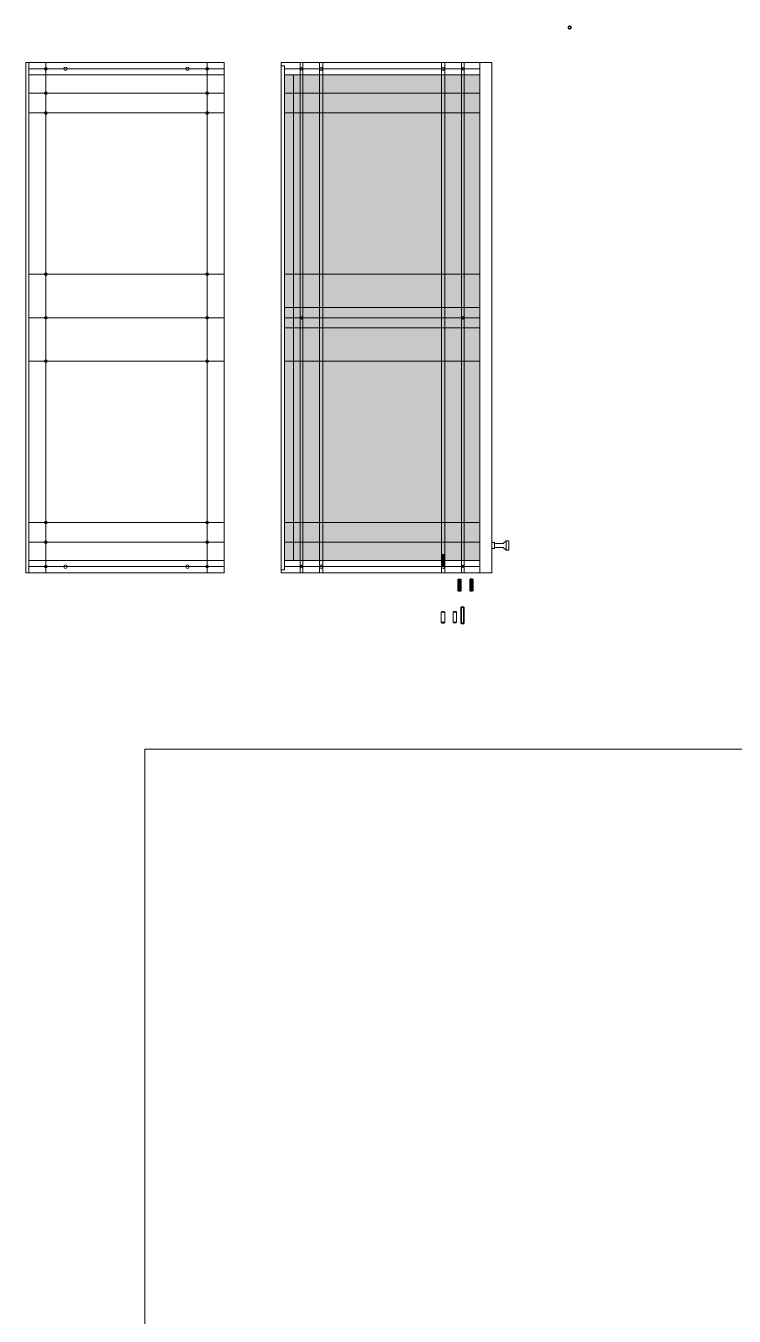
# Model space of a CAD drawing. Header units: centimetres. Extents: x -2268 to 3476, y -1681 to 1470.
# Drawn here: x 2967.8 to 3072, y -537.7 to -348 of the extents above; entities that cross this region are included whole.
import ezdxf

# ---------------------------------------------------------------- set-up
doc = ezdxf.new("R2010")
doc.units = ezdxf.units.CM
for name, color, linetype, lineweight in [('0_Num_Penna__7', 7, 'Continuous', 18), ('A-FURN_Num_Penna__252_Num_Penna__252_Num_Penna__3_Num_Penna__252_Num_Penna__252_Num_Penna__252_Num_Penna__252_Num_Penna__252_Num_Penna__252_Num_Penna__252_Num_Penna__252_Num_Penna__252_Num_Penna__252_Num_Penna__252_Num_Penna__2', 2, 'Continuous', 18), ('A-FURN_Num_Penna__252_Num_Penna__252_Num_Penna__3_Num_Penna__252_Num_Penna__252_Num_Penna__252_Num_Penna__252_Num_Penna__252_Num_Penna__252_Num_Penna__252_Num_Penna__252_Num_Penna__252_Num_Penna__252_Num_Penna__252_Num_Penna__23', 23, 'Continuous', 18), ('A-FURN_Num_Penna__252_Num_Penna__252_Num_Penna__3_Num_Penna__252_Num_Penna__252_Num_Penna__252_Num_Penna__252_Num_Penna__252_Num_Penna__252_Num_Penna__252_Num_Penna__252_Num_Penna__252_Num_Penna__252_Num_Penna__252_Num_Penna__3', 3, 'Continuous', 18), ('A-FURN_Num_Penna__252_Num_Penna__252_Num_Penna__3_Num_Penna__252_Num_Penna__252_Num_Penna__252_Num_Penna__252_Num_Penna__252_Num_Penna__252_Num_Penna__252_Num_Penna__252_Num_Penna__252_Num_Penna__252_Num_Penna__252_Num_Penna__5', 5, 'Continuous', 18), ('A-SECT-PATT_Num_Penna__6_Num_Penna__6_Num_Penna__6_Num_Penna__6_Num_Penna__6_Num_Penna__6_Num_Penna__6_Num_Penna__6_Num_Penna__6_Num_Penna__6_Num_Penna__6_Num_Penna__3_Num_Penna__3_Num_Penna__3', 3, 'Continuous', 18), ('A-SECT-PATT_Num_Penna__6_Num_Penna__6_Num_Penna__6_Num_Penna__6_Num_Penna__6_Num_Penna__6_Num_Penna__6_Num_Penna__6_Num_Penna__6_Num_Penna__6_Num_Penna__6_Num_Penna__6_Num_Penna__6_Num_Penna__6', 6, 'Continuous', 18), ('A-SECT-PATT_Num_Penna__6_Num_Penna__6_Num_Penna__6_Num_Penna__6_Num_Penna__6_Num_Penna__6_Num_Penna__6_Num_Penna__6_Num_Penna__6_Num_Penna__6_Num_Penna__6_Num_Penna__6_Num_Penna__6_Num_Penna__9', 9, 'Continuous', 18), ('filatura_Num_Penna__8', 8, 'Continuous', 18), ('PDF16_Geometry_Num_Penna__5_Num_Penna__5_Num_Penna__5_Num_Penna__5_Num_Penna__5_Num_Penna__5_Num_Penna__5_Num_Penna__5_Num_Penna__5_Num_Penna__5_Num_Penna__5_Num_Penna__5_Num_Penna__5_Num_Penna__5', 5, 'Continuous', 18), ('PDF16_Geometry_Num_Penna__6_Num_Penna__6_Num_Penna__6_Num_Penna__3_Num_Penna__3_Num_Penna__3_Num_Penna__3_Num_Penna__3_Num_Penna__9_Num_Penna__9_Num_Penna__9_Num_Penna__9_Num_Penna__9_Num_Penna__9', 9, 'Continuous', 18), ('PDF16_Geometry_Num_Penna__6_Num_Penna__6_Num_Penna__6_Num_Penna__6_Num_Penna__6_Num_Penna__6_Num_Penna__6_Num_Penna__6_Num_Penna__6_Num_Penna__6_Num_Penna__6_Num_Penna__6_Num_Penna__6_Num_Penna__6', 6, 'Continuous', 18), ('PDF22_Geometry_Num_Penna__1_Num_Penna__255_Num_Penna__255_Num_Penna__255_Num_Penna__50', 2, 'Continuous', 18), ('PDF22_Geometry_Num_Penna__1_Num_Penna__255_Num_Penna__3_Num_Penna__3_Num_Penna__3', 3, 'Continuous', 18), ('PDF22_Geometry_Num_Penna__1_Num_Penna__255_Num_Penna__3_Num_Penna__3_Num_Penna__6', 6, 'Continuous', 18), ('PDF22_Geometry_Num_Penna__1_Num_Penna__255_Num_Penna__5_Num_Penna__5_Num_Penna__5', 5, 'Continuous', 18), ('PDF2_Geometry_Num_Penna__7_Num_Penna__7_Num_Penna__7_Num_Penna__7_Num_Penna__7_Num_Penna__7_Num_Penna__7_Num_Penna__7', 7, 'Continuous', 18), ('VITE_Num_Penna__7', 7, 'Continuous', 18)]:
    doc.layers.add(name, color=color, linetype=linetype, lineweight=lineweight)

msp = doc.modelspace()

# ---------------------------------------------------------------- hatches: boundary and pattern name
at = {"layer": 'A-FURN_Num_Penna__252_Num_Penna__252_Num_Penna__3_Num_Penna__252_Num_Penna__252_Num_Penna__252_Num_Penna__252_Num_Penna__252_Num_Penna__252_Num_Penna__252_Num_Penna__252_Num_Penna__252_Num_Penna__252_Num_Penna__252_Num_Penna__23', "linetype": 'Continuous', "lineweight": 0, "true_color": 0xbdafac}
msp.add_hatch(color=253, dxfattribs=at).paths.add_polyline_path([(3005.8288, -355.1692), (3034.5788, -355.1692), (3034.5788, -426.5692), (3005.8288, -426.5692)])

# ---------------------------------------------------------------- linework, layer by layer
at = {"layer": '0_Num_Penna__7', "color": 7, "linetype": 'Continuous', "lineweight": 18}
for p, q in [((3028.9288, -425.7692), (3029.0288, -425.6692)), ((3029.0288, -425.6692), (3029.3288, -425.6692)), ((3029.4288, -425.7692), (3029.3288, -425.6692)), ((3028.9288, -427.3692), (3029.0288, -427.4692)), ((3029.0288, -427.4692), (3029.3288, -427.4692)), ((3029.4288, -427.3692), (3029.3288, -427.4692)), ((3031.3704, -429.3933), (3031.4704, -429.2933)), ((3031.4704, -429.2933), (3031.7704, -429.2933)), ((3031.8704, -429.3933), (3031.7704, -429.2933)), ((3031.3704, -430.9933), (3031.4704, -431.0933)), ((3031.4704, -431.0933), (3031.7704, -431.0933)), ((3031.8704, -430.9933), (3031.7704, -431.0933)), ((3030.6756, -434.1787), (3030.7756, -434.0787)), ((3030.7756, -434.0787), (3031.0756, -434.0787)), ((3031.1756, -434.1787), (3031.0756, -434.0787)), ((3031.798, -433.4557), (3031.898, -433.3557)), ((3031.798, -433.4557), (3031.798, -435.7557)), ((3032.198, -433.3557), (3031.898, -433.3557)), ((3032.198, -433.3557), (3032.298, -433.4557)), ((3032.298, -434.3557), (3032.298, -433.4557)), ((3032.298, -434.3557), (3032.298, -435.7557)), ((3030.6756, -435.6537), (3030.7756, -435.7537)), ((3030.7756, -435.7537), (3031.0756, -435.7537)), ((3031.1756, -435.6537), (3031.0756, -435.7537)), ((3031.798, -435.7557), (3031.898, -435.8557)), ((3031.898, -435.6557), (3031.898, -435.3557)), ((3031.898, -435.8557), (3032.198, -435.8557)), ((3032.298, -435.7557), (3032.198, -435.8557))]:
    msp.add_line(p, q, dxfattribs=at)
at = {"layer": 'A-FURN_Num_Penna__252_Num_Penna__252_Num_Penna__3_Num_Penna__252_Num_Penna__252_Num_Penna__252_Num_Penna__252_Num_Penna__252_Num_Penna__252_Num_Penna__252_Num_Penna__252_Num_Penna__252_Num_Penna__252_Num_Penna__252_Num_Penna__2', "color": 2, "linetype": 'Continuous', "lineweight": 18, "flags": 128}
msp.add_lwpolyline([(3005.8288, -355.1692), (3034.5788, -355.1692), (3034.5788, -426.5692), (3005.8288, -426.5692)], close=True, dxfattribs=at)
at = {"layer": 'A-FURN_Num_Penna__252_Num_Penna__252_Num_Penna__3_Num_Penna__252_Num_Penna__252_Num_Penna__252_Num_Penna__252_Num_Penna__252_Num_Penna__252_Num_Penna__252_Num_Penna__252_Num_Penna__252_Num_Penna__252_Num_Penna__252_Num_Penna__3', "color": 3, "linetype": 'Continuous', "lineweight": 18}
for p, q in [((3029.0288, -427.4692), (3029.3288, -427.4692)), ((3031.4704, -431.0933), (3031.7704, -431.0933))]:
    msp.add_line(p, q, dxfattribs=at)
at = {"layer": 'A-FURN_Num_Penna__252_Num_Penna__252_Num_Penna__3_Num_Penna__252_Num_Penna__252_Num_Penna__252_Num_Penna__252_Num_Penna__252_Num_Penna__252_Num_Penna__252_Num_Penna__252_Num_Penna__252_Num_Penna__252_Num_Penna__252_Num_Penna__5', "color": 5, "linetype": 'Continuous', "lineweight": 18}
for centre, radius in [((3047.8042, -348.2035), 0.25), ((3047.8042, -348.2035), 0.15), ((2973.6216, -354.2692), 0.25), ((2991.5716, -354.2692), 0.25), ((3011.2288, -354.2692), 0.25), ((3029.1788, -354.2692), 0.25), ((2973.6216, -427.4692), 0.25), ((2991.5716, -427.4692), 0.25), ((3011.2288, -427.4692), 0.25), ((3029.1788, -427.4692), 0.25)]:
    msp.add_circle(centre, radius, dxfattribs=at)
at = {"layer": 'A-SECT-PATT_Num_Penna__6_Num_Penna__6_Num_Penna__6_Num_Penna__6_Num_Penna__6_Num_Penna__6_Num_Penna__6_Num_Penna__6_Num_Penna__6_Num_Penna__6_Num_Penna__6_Num_Penna__3_Num_Penna__3_Num_Penna__3', "color": 3, "linetype": 'Continuous', "lineweight": 18}
for p, q in [((2970.7216, -353.3692), (2970.7216, -428.3692)), ((2994.4716, -353.3692), (2994.4716, -428.3692)), ((3008.1288, -353.3692), (3008.1288, -428.3692)), ((3008.5288, -353.3692), (3008.5288, -428.3692)), ((3010.9788, -353.3692), (3010.9788, -428.3692)), ((3011.4788, -353.3692), (3011.4788, -428.3692)), ((3028.9288, -353.3692), (3028.9288, -428.3692)), ((3029.4288, -353.3692), (3029.4288, -428.3692)), ((3031.8788, -353.3692), (3031.8788, -428.3692)), ((3032.2788, -353.3692), (3032.2788, -428.3692))]:
    msp.add_line(p, q, dxfattribs=at)
at = {"layer": 'A-SECT-PATT_Num_Penna__6_Num_Penna__6_Num_Penna__6_Num_Penna__6_Num_Penna__6_Num_Penna__6_Num_Penna__6_Num_Penna__6_Num_Penna__6_Num_Penna__6_Num_Penna__6_Num_Penna__6_Num_Penna__6_Num_Penna__6', "color": 6, "linetype": 'Continuous', "lineweight": 18}
for p, q in [((2968.2216, -353.3692), (2968.2216, -428.3692)), ((3005.8288, -353.8192), (3005.8288, -427.9192))]:
    msp.add_line(p, q, dxfattribs=at)
at = {"layer": 'A-SECT-PATT_Num_Penna__6_Num_Penna__6_Num_Penna__6_Num_Penna__6_Num_Penna__6_Num_Penna__6_Num_Penna__6_Num_Penna__6_Num_Penna__6_Num_Penna__6_Num_Penna__6_Num_Penna__6_Num_Penna__6_Num_Penna__9', "color": 9, "linetype": 'Continuous', "lineweight": 18}
msp.add_line((3007.1788, -355.1692), (3007.1788, -426.5692), dxfattribs=at)
at = {"layer": 'filatura_Num_Penna__8', "color": 8, "linetype": 'Continuous', "lineweight": 18}
for p, q in [((3031.798, -433.4557), (3032.298, -433.4557)), ((3031.898, -433.3557), (3031.898, -435.8557)), ((3032.198, -433.3557), (3032.198, -435.8557)), ((3032.298, -435.7557), (3031.798, -435.7557))]:
    msp.add_line(p, q, dxfattribs=at)
at = {"layer": 'PDF16_Geometry_Num_Penna__5_Num_Penna__5_Num_Penna__5_Num_Penna__5_Num_Penna__5_Num_Penna__5_Num_Penna__5_Num_Penna__5_Num_Penna__5_Num_Penna__5_Num_Penna__5_Num_Penna__5_Num_Penna__5_Num_Penna__5', "color": 5, "linetype": 'Continuous', "lineweight": 18}
for p, q in [((3036.7442, -423.9214), (3036.3788, -423.9214)), ((3036.3788, -423.9214), (3036.3788, -424.817)), ((3036.7442, -424.817), (3036.3788, -424.817)), ((3036.7442, -423.9214), (3036.7442, -424.817)), ((3038.0516, -424.0698), (3036.8927, -424.0698)), ((3038.0516, -424.6685), (3036.8927, -424.6685)), ((3038.4876, -423.6692), (3038.0516, -424.0698)), ((3038.4876, -425.0692), (3038.0516, -424.6685)), ((3038.8788, -423.6692), (3038.4876, -423.6692)), ((3038.4876, -423.6692), (3038.4876, -425.0692)), ((3038.8788, -423.6692), (3038.8788, -425.0692)), ((3038.8788, -425.0692), (3038.4876, -425.0692))]:
    msp.add_line(p, q, dxfattribs=at)
for centre, start, end in [((3036.8927, -423.9214), 180, 270), ((3036.8927, -424.817), 90, 180)]:
    msp.add_arc(centre, 0.1485, start, end, dxfattribs=at)
at = {"layer": 'PDF16_Geometry_Num_Penna__6_Num_Penna__6_Num_Penna__6_Num_Penna__3_Num_Penna__3_Num_Penna__3_Num_Penna__3_Num_Penna__3_Num_Penna__9_Num_Penna__9_Num_Penna__9_Num_Penna__9_Num_Penna__9_Num_Penna__9', "color": 9, "linetype": 'Continuous', "lineweight": 18}
for p, q in [((2968.2216, -354.2692), (2996.9716, -354.2692)), ((3005.8288, -354.2692), (3034.5788, -354.2692)), ((2968.2216, -355.1692), (2996.9716, -355.1692)), ((2968.2216, -357.8692), (2996.9716, -357.8692)), ((3005.8288, -357.8692), (3034.5788, -357.8692)), ((2968.2216, -360.7692), (2996.9716, -360.7692)), ((3005.8288, -360.7692), (3034.5788, -360.7692)), ((2968.2216, -420.9692), (2996.9716, -420.9692)), ((3005.8288, -420.9692), (3034.5788, -420.9692)), ((2968.2216, -423.8692), (2996.9716, -423.8692)), ((3005.8288, -423.8692), (3034.5788, -423.8692)), ((2968.2216, -426.5692), (2996.9716, -426.5692)), ((2968.2216, -427.4692), (2996.9716, -427.4692)), ((3005.8288, -427.4692), (3034.5788, -427.4692))]:
    msp.add_line(p, q, dxfattribs=at)
at = {"layer": 'PDF16_Geometry_Num_Penna__6_Num_Penna__6_Num_Penna__6_Num_Penna__6_Num_Penna__6_Num_Penna__6_Num_Penna__6_Num_Penna__6_Num_Penna__6_Num_Penna__6_Num_Penna__6_Num_Penna__6_Num_Penna__6_Num_Penna__6', "color": 6, "linetype": 'Continuous', "lineweight": 18}
for p, q in [((2967.7716, -428.3692), (2967.7716, -353.3692)), ((2967.7716, -353.3692), (2996.9716, -353.3692)), ((2996.9716, -353.3692), (2996.9716, -428.3692)), ((3005.3788, -427.9192), (3005.3788, -353.3692)), ((3005.3788, -353.3692), (3036.3788, -353.3692)), ((3005.3788, -353.8192), (3005.3788, -353.3692)), ((3005.3788, -353.8192), (3005.8288, -353.8192)), ((3034.5788, -353.3692), (3034.5788, -428.3692)), ((3036.3788, -353.3692), (3036.3788, -428.3692)), ((3005.8288, -355.1692), (3034.5788, -355.1692)), ((3005.8288, -426.5692), (3034.5788, -426.5692)), ((3005.8288, -427.9192), (3005.8288, -426.5692)), ((2967.7716, -428.3692), (2996.9716, -428.3692)), ((3005.3788, -428.3692), (3005.3788, -427.9192)), ((3005.3788, -427.9192), (3005.8288, -427.9192)), ((3005.3788, -428.3692), (3036.3788, -428.3692))]:
    msp.add_line(p, q, dxfattribs=at)
at = {"layer": 'PDF22_Geometry_Num_Penna__1_Num_Penna__255_Num_Penna__255_Num_Penna__255_Num_Penna__50', "color": 2, "linetype": 'Continuous', "lineweight": 18}
for p, q in [((2985.316, -454.3234), (3347.0359, -454.3234)), ((2985.316, -738.0516), (2985.316, -454.3234))]:
    msp.add_line(p, q, dxfattribs=at)
at = {"layer": 'PDF22_Geometry_Num_Penna__1_Num_Penna__255_Num_Penna__3_Num_Penna__3_Num_Penna__3', "color": 3, "linetype": 'Continuous', "lineweight": 18}
for p, q in [((2996.9716, -384.4692), (2968.2216, -384.4692)), ((3034.5788, -384.4692), (3005.8288, -384.4692)), ((2996.9716, -390.8692), (2968.2216, -390.8692)), ((3034.5788, -390.8692), (3005.8288, -390.8692)), ((2996.9716, -397.2692), (2968.2216, -397.2692)), ((3034.5788, -397.2692), (3005.8288, -397.2692))]:
    msp.add_line(p, q, dxfattribs=at)
at = {"layer": 'PDF22_Geometry_Num_Penna__1_Num_Penna__255_Num_Penna__3_Num_Penna__3_Num_Penna__6', "color": 6, "linetype": 'Continuous', "lineweight": 18}
for p, q in [((3034.5788, -389.3692), (3005.8288, -389.3692)), ((3034.5788, -392.3692), (3005.8288, -392.3692))]:
    msp.add_line(p, q, dxfattribs=at)
at = {"layer": 'PDF22_Geometry_Num_Penna__1_Num_Penna__255_Num_Penna__5_Num_Penna__5_Num_Penna__5', "color": 5, "linetype": 'Continuous', "lineweight": 18}
for centre in [(2970.7216, -354.2692), (2994.4716, -354.2692), (3008.3288, -354.2692), (3032.0788, -354.2692), (2970.7216, -357.8692), (2994.4716, -357.8692), (2970.7216, -360.7692), (2994.4716, -360.7692), (2970.7216, -384.4692), (2994.4716, -384.4692), (2970.7216, -390.8692), (2994.4716, -390.8692), (3008.3288, -390.8692), (3032.0788, -390.8692), (2970.7216, -397.2692), (2994.4716, -397.2692), (2970.7216, -420.9692), (2994.4716, -420.9692), (2970.7216, -423.8692), (2994.4716, -423.8692), (2970.7216, -427.4692), (2994.4716, -427.4692), (3008.3288, -427.4692), (3032.0788, -427.4692)]:
    msp.add_circle(centre, 0.2, dxfattribs=at)
at = {"layer": 'PDF2_Geometry_Num_Penna__7_Num_Penna__7_Num_Penna__7_Num_Penna__7_Num_Penna__7_Num_Penna__7_Num_Penna__7_Num_Penna__7', "color": 7, "linetype": 'Continuous', "lineweight": 18, "flags": 128}
for points in [[(3028.9288, -425.7692), (3028.9288, -427.3692)], [(3029.0027, -425.7692), (3029.0027, -427.3692)], [(3029.0909, -425.7692), (3029.0909, -427.3692)], [(3029.1791, -425.7692), (3029.1791, -427.3692)], [(3029.2673, -425.7692), (3029.2673, -427.3692)], [(3029.3555, -425.7692), (3029.3555, -427.3692)], [(3029.4288, -427.3692), (3029.4288, -425.7692)], [(3031.3704, -429.3933), (3031.3704, -430.9933)], [(3031.4443, -429.3933), (3031.4443, -430.9933)], [(3031.5325, -429.3933), (3031.5325, -430.9933)], [(3031.6207, -429.3933), (3031.6207, -430.9933)], [(3031.7089, -429.3933), (3031.7089, -430.9933)], [(3031.7971, -429.3933), (3031.7971, -430.9933)], [(3031.8704, -430.9933), (3031.8704, -429.3933)], [(3033.1056, -429.3933), (3033.1056, -430.9683)], [(3033.1796, -429.3933), (3033.1796, -430.9683)], [(3033.2677, -429.3933), (3033.2677, -430.9683)], [(3033.356, -429.3933), (3033.356, -430.9683)], [(3033.4441, -429.3933), (3033.4441, -430.9683)], [(3033.5323, -429.3933), (3033.5323, -430.9683)], [(3033.6056, -430.9683), (3033.6056, -429.3933)]]:
    msp.add_lwpolyline(points, dxfattribs=at)
at = {"layer": 'VITE_Num_Penna__7', "color": 7, "linetype": 'Continuous', "lineweight": 18}
for p, q in [((3033.1056, -429.3933), (3033.2306, -429.2683)), ((3033.4806, -429.2683), (3033.6056, -429.3933)), ((3033.1056, -430.9683), (3033.2306, -431.0933)), ((3033.4806, -431.0933), (3033.6056, -430.9683)), ((3028.9273, -434.1787), (3029.0523, -434.0537)), ((3029.4273, -434.1787), (3029.3023, -434.0537)), ((3028.9273, -435.6537), (3029.0523, -435.7787)), ((3029.3023, -435.7787), (3029.4273, -435.6537))]:
    msp.add_line(p, q, dxfattribs=at)
at = {"layer": 'VITE_Num_Penna__7', "color": 7, "linetype": 'Continuous', "lineweight": 18, "flags": 128}
for points in [[(3029.4288, -425.7692), (3028.9288, -425.7692)], [(3029.4288, -427.3692), (3028.9288, -427.3692)], [(3031.8704, -429.3933), (3031.3704, -429.3933)], [(3033.6056, -429.3933), (3033.1056, -429.3933)], [(3033.2306, -429.2683), (3033.4806, -429.2683)], [(3031.8704, -430.9933), (3031.3704, -430.9933)], [(3033.6056, -430.9683), (3033.1056, -430.9683)], [(3033.2306, -431.0933), (3033.4806, -431.0933)], [(3029.3023, -434.0537), (3029.0523, -434.0537)], [(3029.4273, -435.6537), (3028.9273, -435.6537)], [(3029.0523, -435.7787), (3029.3023, -435.7787)], [(3031.1756, -435.6537), (3030.6756, -435.6537)]]:
    msp.add_lwpolyline(points, dxfattribs=at)
for points in [[(3028.9273, -435.6537), (3029.4273, -435.6537), (3029.4273, -434.1787), (3028.9273, -434.1787)], [(3030.6756, -435.6537), (3031.1756, -435.6537), (3031.1756, -434.1787), (3030.6756, -434.1787)]]:
    msp.add_lwpolyline(points, close=True, dxfattribs=at)

doc.saveas('drawing.dxf')
